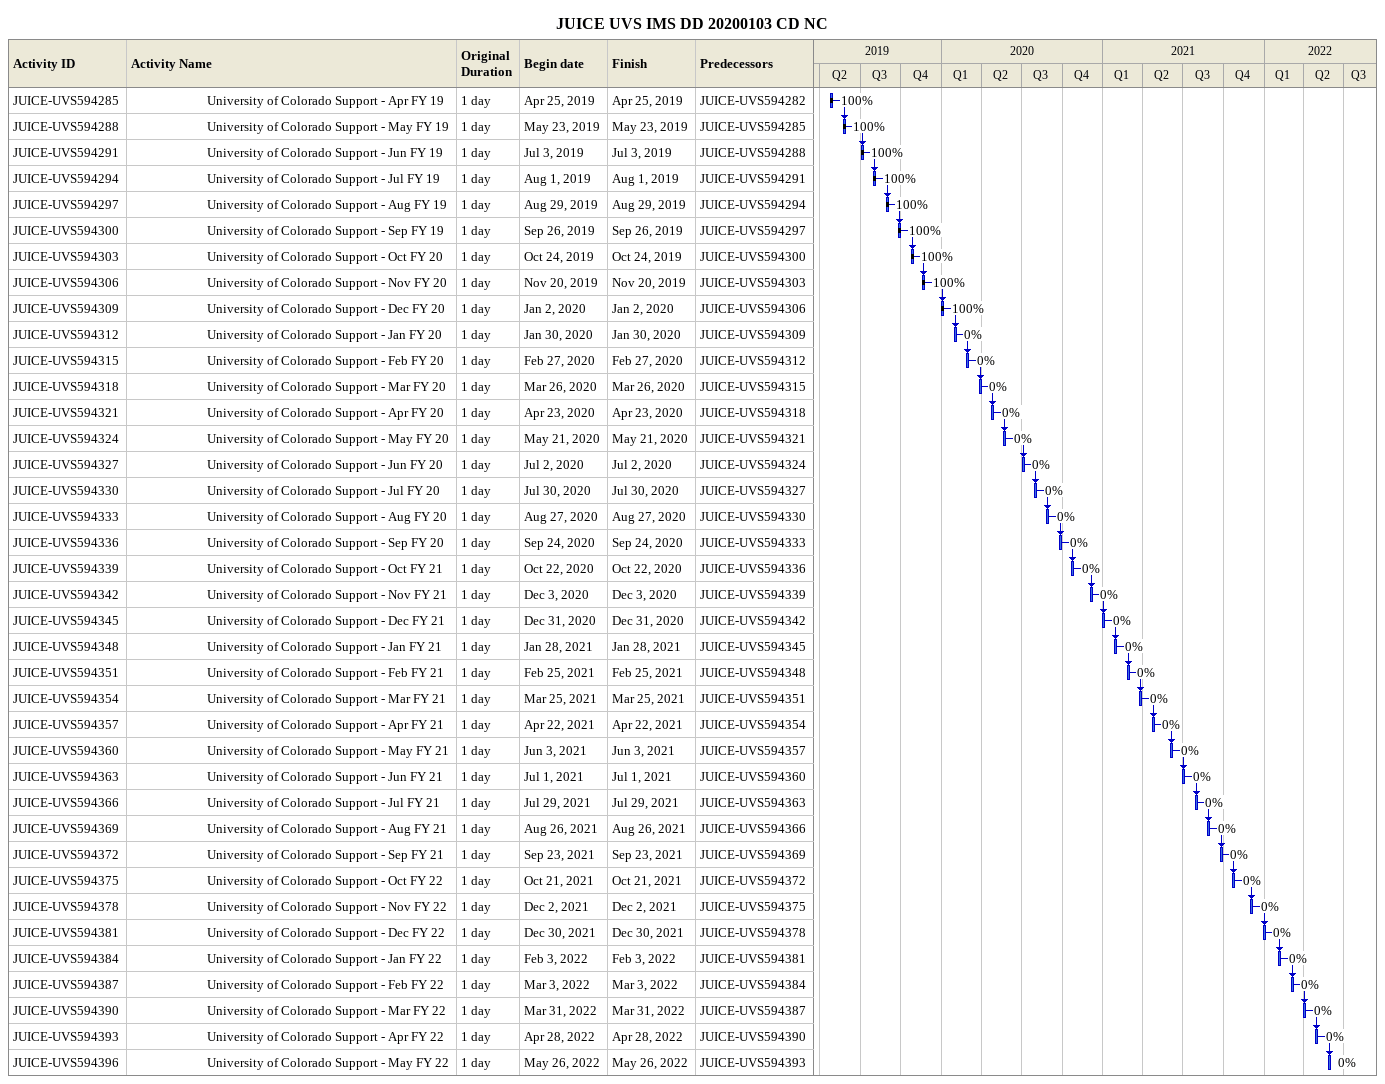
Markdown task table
JUICE UVS IMS DD 20200103 CD NC

| ID | Level | Task | Original duration | Start | Finish | Predecessors | % complete |
|---|---|---|---|---|---|---|---|
| JUICE-UVS594285 | 6 | University of Colorado Support - Apr FY 19 | 1d | 2019-04-25 | 2019-04-25 | JUICE-UVS594282 | 100 |
| JUICE-UVS594288 | 6 | University of Colorado Support - May FY 19 | 1d | 2019-05-23 | 2019-05-23 | JUICE-UVS594285 | 100 |
| JUICE-UVS594291 | 6 | University of Colorado Support - Jun FY 19 | 1d | 2019-07-03 | 2019-07-03 | JUICE-UVS594288 | 100 |
| JUICE-UVS594294 | 6 | University of Colorado Support - Jul FY 19 | 1d | 2019-08-01 | 2019-08-01 | JUICE-UVS594291 | 100 |
| JUICE-UVS594297 | 6 | University of Colorado Support - Aug FY 19 | 1d | 2019-08-29 | 2019-08-29 | JUICE-UVS594294 | 100 |
| JUICE-UVS594300 | 6 | University of Colorado Support - Sep FY 19 | 1d | 2019-09-26 | 2019-09-26 | JUICE-UVS594297 | 100 |
| JUICE-UVS594303 | 6 | University of Colorado Support - Oct FY 20 | 1d | 2019-10-24 | 2019-10-24 | JUICE-UVS594300 | 100 |
| JUICE-UVS594306 | 6 | University of Colorado Support - Nov FY 20 | 1d | 2019-11-20 | 2019-11-20 | JUICE-UVS594303 | 100 |
| JUICE-UVS594309 | 6 | University of Colorado Support - Dec FY 20 | 1d | 2020-01-02 | 2020-01-02 | JUICE-UVS594306 | 100 |
| JUICE-UVS594312 | 6 | University of Colorado Support - Jan FY 20 | 1d | 2020-01-30 | 2020-01-30 | JUICE-UVS594309 | 0 |
| JUICE-UVS594315 | 6 | University of Colorado Support - Feb FY 20 | 1d | 2020-02-27 | 2020-02-27 | JUICE-UVS594312 | 0 |
| JUICE-UVS594318 | 6 | University of Colorado Support - Mar FY 20 | 1d | 2020-03-26 | 2020-03-26 | JUICE-UVS594315 | 0 |
| JUICE-UVS594321 | 6 | University of Colorado Support - Apr FY 20 | 1d | 2020-04-23 | 2020-04-23 | JUICE-UVS594318 | 0 |
| JUICE-UVS594324 | 6 | University of Colorado Support - May FY 20 | 1d | 2020-05-21 | 2020-05-21 | JUICE-UVS594321 | 0 |
| JUICE-UVS594327 | 6 | University of Colorado Support - Jun FY 20 | 1d | 2020-07-02 | 2020-07-02 | JUICE-UVS594324 | 0 |
| JUICE-UVS594330 | 6 | University of Colorado Support - Jul FY 20 | 1d | 2020-07-30 | 2020-07-30 | JUICE-UVS594327 | 0 |
| JUICE-UVS594333 | 6 | University of Colorado Support - Aug FY 20 | 1d | 2020-08-27 | 2020-08-27 | JUICE-UVS594330 | 0 |
| JUICE-UVS594336 | 6 | University of Colorado Support - Sep FY 20 | 1d | 2020-09-24 | 2020-09-24 | JUICE-UVS594333 | 0 |
| JUICE-UVS594339 | 6 | University of Colorado Support - Oct FY 21 | 1d | 2020-10-22 | 2020-10-22 | JUICE-UVS594336 | 0 |
| JUICE-UVS594342 | 6 | University of Colorado Support - Nov FY 21 | 1d | 2020-12-03 | 2020-12-03 | JUICE-UVS594339 | 0 |
| JUICE-UVS594345 | 6 | University of Colorado Support - Dec FY 21 | 1d | 2020-12-31 | 2020-12-31 | JUICE-UVS594342 | 0 |
| JUICE-UVS594348 | 6 | University of Colorado Support - Jan FY 21 | 1d | 2021-01-28 | 2021-01-28 | JUICE-UVS594345 | 0 |
| JUICE-UVS594351 | 6 | University of Colorado Support - Feb FY 21 | 1d | 2021-02-25 | 2021-02-25 | JUICE-UVS594348 | 0 |
| JUICE-UVS594354 | 6 | University of Colorado Support - Mar FY 21 | 1d | 2021-03-25 | 2021-03-25 | JUICE-UVS594351 | 0 |
| JUICE-UVS594357 | 6 | University of Colorado Support - Apr FY 21 | 1d | 2021-04-22 | 2021-04-22 | JUICE-UVS594354 | 0 |
| JUICE-UVS594360 | 6 | University of Colorado Support - May FY 21 | 1d | 2021-06-03 | 2021-06-03 | JUICE-UVS594357 | 0 |
| JUICE-UVS594363 | 6 | University of Colorado Support - Jun FY 21 | 1d | 2021-07-01 | 2021-07-01 | JUICE-UVS594360 | 0 |
| JUICE-UVS594366 | 6 | University of Colorado Support - Jul FY 21 | 1d | 2021-07-29 | 2021-07-29 | JUICE-UVS594363 | 0 |
| JUICE-UVS594369 | 6 | University of Colorado Support - Aug FY 21 | 1d | 2021-08-26 | 2021-08-26 | JUICE-UVS594366 | 0 |
| JUICE-UVS594372 | 6 | University of Colorado Support - Sep FY 21 | 1d | 2021-09-23 | 2021-09-23 | JUICE-UVS594369 | 0 |
| JUICE-UVS594375 | 6 | University of Colorado Support - Oct FY 22 | 1d | 2021-10-21 | 2021-10-21 | JUICE-UVS594372 | 0 |
| JUICE-UVS594378 | 6 | University of Colorado Support - Nov FY 22 | 1d | 2021-12-02 | 2021-12-02 | JUICE-UVS594375 | 0 |
| JUICE-UVS594381 | 6 | University of Colorado Support - Dec FY 22 | 1d | 2021-12-30 | 2021-12-30 | JUICE-UVS594378 | 0 |
| JUICE-UVS594384 | 6 | University of Colorado Support - Jan FY 22 | 1d | 2022-02-03 | 2022-02-03 | JUICE-UVS594381 | 0 |
| JUICE-UVS594387 | 6 | University of Colorado Support - Feb FY 22 | 1d | 2022-03-03 | 2022-03-03 | JUICE-UVS594384 | 0 |
| JUICE-UVS594390 | 6 | University of Colorado Support - Mar FY 22 | 1d | 2022-03-31 | 2022-03-31 | JUICE-UVS594387 | 0 |
| JUICE-UVS594393 | 6 | University of Colorado Support - Apr FY 22 | 1d | 2022-04-28 | 2022-04-28 | JUICE-UVS594390 | 0 |
| JUICE-UVS594396 | 6 | University of Colorado Support - May FY 22 | 1d | 2022-05-26 | 2022-05-26 | JUICE-UVS594393 | 0 |
